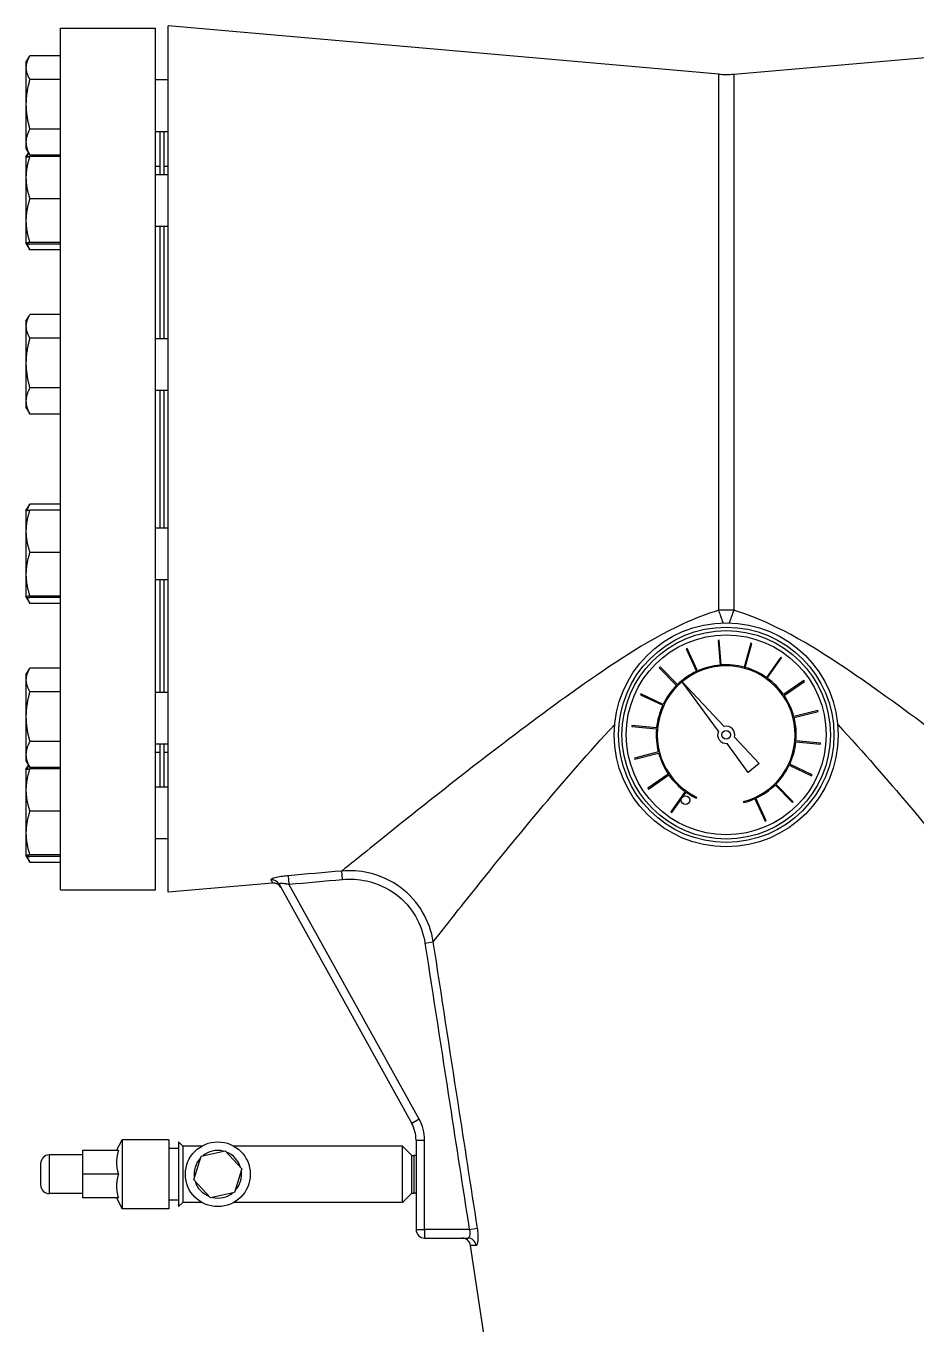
# Model space of a CAD drawing. Header units: inches. Extents: x -883 to 808, y -248 to 1051.
# Drawn here: x 294.79 to 307.7, y -110.91 to -92.08 of the extents above; entities that cross this region are included whole.
import ezdxf

# ---------------------------------------------------------------- set-up
doc = ezdxf.new("R2010")
doc.units = ezdxf.units.IN
doc.header["$MEASUREMENT"] = 0
doc.layers.get('0').update_dxf_attribs({"linetype": 'CONTINUOUS'})
doc.layers.add('EQUIPMENT - COMPRESSORS', color=41, linetype='CONTINUOUS')

# ---------------------------------------------------------------- blocks, each defined once
blk = doc.blocks.new('A$Ce5854fb8')
for p, q in [((66.384, 73.267), (66.384, 85.767)), ((66.384, 85.767), (67.764, 85.767)), ((67.764, 73.267), (67.764, 85.767)), ((67.949, 73.234), (67.949, 85.8)), ((75.933, 85.101), (67.949, 85.8)), ((76.151, 85.101), (84.135, 85.8)), ((65.884, 85.271), (65.933, 85.356)), ((66.384, 85.367), (65.94, 85.367)), ((65.884, 85.271), (65.884, 85.196)), ((65.884, 85.196), (65.884, 84.665)), ((66.384, 85.025), (65.94, 85.025)), ((67.764, 85.021), (67.949, 85.021)), ((75.933, 77.323), (75.933, 85.101)), ((76.151, 85.101), (76.151, 77.323)), ((65.884, 84.665), (65.884, 84.114)), ((66.384, 84.304), (65.94, 84.304)), ((67.764, 84.271), (67.949, 84.271)), ((67.824, 84.271), (67.824, 83.647)), ((67.886, 84.271), (67.886, 83.647)), ((65.884, 84.114), (65.884, 84.021)), ((65.884, 84.021), (65.933, 83.936)), ((65.884, 83.897), (65.92, 83.959)), ((65.884, 83.897), (65.884, 83.6)), ((65.884, 83.897), (65.884, 83.897)), ((66.384, 83.925), (65.94, 83.925)), ((66.384, 83.907), (65.94, 83.907)), ((67.764, 83.767), (67.824, 83.767)), ((67.764, 83.647), (67.949, 83.647)), ((67.886, 83.767), (67.949, 83.767)), ((65.884, 83.6), (65.884, 82.975)), ((66.384, 83.293), (65.94, 83.293)), ((65.884, 82.975), (65.884, 82.647)), ((67.764, 82.897), (67.949, 82.897)), ((67.824, 82.897), (67.824, 81.266)), ((67.886, 82.897), (67.886, 81.266)), ((65.884, 82.647), (65.884, 82.647)), ((65.884, 82.647), (65.884, 82.646)), ((65.884, 82.646), (65.933, 82.562)), ((66.384, 82.658), (65.94, 82.658)), ((66.384, 82.636), (65.94, 82.636)), ((66.384, 82.55), (65.94, 82.55)), ((65.884, 81.516), (65.933, 81.601)), ((66.384, 81.613), (65.94, 81.613)), ((65.884, 81.516), (65.884, 81.442)), ((65.884, 81.442), (65.884, 80.91)), ((66.384, 81.271), (65.94, 81.271)), ((67.764, 81.266), (67.949, 81.266)), ((65.884, 80.91), (65.884, 80.36)), ((66.384, 80.549), (65.94, 80.549)), ((67.764, 80.516), (67.949, 80.516)), ((67.824, 80.516), (67.824, 78.518)), ((67.886, 80.516), (67.886, 78.518)), ((65.884, 80.36), (65.884, 80.266)), ((65.884, 80.266), (65.933, 80.181)), ((66.384, 80.17), (65.94, 80.17)), ((65.884, 78.768), (65.933, 78.852)), ((65.884, 78.768), (65.884, 78.471)), ((65.884, 78.768), (65.884, 78.768)), ((66.384, 78.864), (65.94, 78.864)), ((66.384, 78.778), (65.94, 78.778)), ((65.884, 78.471), (65.884, 77.846)), ((67.764, 78.518), (67.949, 78.518)), ((66.384, 78.164), (65.94, 78.164)), ((65.884, 77.846), (65.884, 77.518)), ((67.764, 77.768), (67.949, 77.768)), ((67.824, 77.768), (67.824, 76.137)), ((67.886, 77.768), (67.886, 76.137)), ((65.884, 77.518), (65.884, 77.518)), ((65.884, 77.518), (65.884, 77.517)), ((65.884, 77.517), (65.933, 77.433)), ((66.384, 77.529), (65.94, 77.529)), ((66.384, 77.507), (65.94, 77.507)), ((66.384, 77.421), (65.94, 77.421)), ((75.939, 76.888), (75.924, 76.887)), ((75.924, 76.887), (75.953, 76.529)), ((75.968, 76.53), (75.939, 76.888)), ((76.4, 76.845), (76.304, 76.498)), ((76.319, 76.494), (76.415, 76.841)), ((76.415, 76.841), (76.4, 76.845)), ((75.477, 76.77), (75.462, 76.764)), ((75.462, 76.764), (75.612, 76.437)), ((75.626, 76.443), (75.477, 76.77)), ((76.832, 76.642), (76.624, 76.349)), ((76.845, 76.633), (76.832, 76.642)), ((65.884, 76.387), (65.933, 76.472)), ((66.384, 76.484), (65.94, 76.484)), ((75.082, 76.501), (75.071, 76.49)), ((75.071, 76.49), (75.323, 76.234)), ((75.335, 76.245), (75.082, 76.501)), ((76.637, 76.34), (76.845, 76.633)), ((65.884, 76.387), (65.884, 76.313)), ((65.884, 76.313), (65.884, 75.781)), ((75.405, 76.287), (76.014, 75.639)), ((75.928, 75.568), (75.405, 76.287)), ((77.169, 76.304), (76.874, 76.1)), ((76.883, 76.087), (77.178, 76.292)), ((77.178, 76.292), (77.169, 76.304)), ((66.384, 76.142), (65.94, 76.142)), ((67.764, 76.137), (67.949, 76.137)), ((74.803, 76.113), (74.797, 76.099)), ((74.797, 76.099), (75.121, 75.945)), ((75.128, 75.959), (74.803, 76.113)), ((65.884, 75.781), (65.884, 75.23)), ((77.371, 75.871), (77.023, 75.781)), ((77.027, 75.766), (77.375, 75.856)), ((77.375, 75.856), (77.371, 75.871)), ((74.674, 75.654), (74.673, 75.638)), ((74.673, 75.638), (75.03, 75.604)), ((75.032, 75.62), (74.674, 75.654)), ((66.384, 75.42), (65.94, 75.42)), ((67.764, 75.387), (67.949, 75.387)), ((67.824, 75.387), (67.824, 74.763)), ((67.886, 75.387), (67.886, 74.763)), ((76.362, 74.971), (76.055, 75.393)), ((76.162, 75.481), (76.519, 75.1)), ((77.053, 75.414), (77.41, 75.38)), ((77.412, 75.396), (77.054, 75.429)), ((77.41, 75.38), (77.412, 75.396)), ((65.884, 75.23), (65.884, 75.137)), ((65.884, 75.137), (65.933, 75.052)), ((67.764, 75.267), (67.824, 75.267)), ((67.886, 75.267), (67.949, 75.267)), ((75.058, 75.268), (74.71, 75.178)), ((74.71, 75.178), (74.714, 75.162)), ((74.714, 75.162), (75.062, 75.253)), ((65.884, 75.013), (65.92, 75.075)), ((65.884, 75.013), (65.884, 74.716)), ((65.884, 75.013), (65.884, 75.013)), ((66.384, 75.041), (65.94, 75.041)), ((66.384, 75.023), (65.94, 75.023)), ((76.519, 75.1), (76.362, 74.971)), ((76.956, 75.075), (77.281, 74.92)), ((77.288, 74.935), (76.963, 75.089)), ((67.764, 74.763), (67.949, 74.763)), ((75.202, 74.946), (74.906, 74.742)), ((74.915, 74.729), (75.211, 74.934)), ((76.75, 74.789), (77.002, 74.533)), ((77.014, 74.544), (76.761, 74.799)), ((77.281, 74.92), (77.288, 74.935)), ((65.884, 74.716), (65.884, 74.092)), ((74.906, 74.742), (74.915, 74.729)), ((75.448, 74.693), (75.24, 74.4)), ((75.252, 74.391), (75.391, 74.586)), ((75.414, 74.619), (75.461, 74.684)), ((75.607, 74.599), (75.614, 74.613)), ((76.458, 74.59), (76.608, 74.264)), ((76.622, 74.27), (76.472, 74.597)), ((66.384, 74.409), (65.94, 74.409)), ((75.24, 74.4), (75.252, 74.391)), ((76.295, 74.549), (76.299, 74.534)), ((77.002, 74.533), (77.014, 74.544)), ((76.608, 74.264), (76.622, 74.27)), ((65.884, 74.092), (65.884, 73.763)), ((67.764, 74.013), (67.949, 74.013)), ((65.884, 73.763), (65.884, 73.763)), ((65.884, 73.763), (65.884, 73.763)), ((65.884, 73.763), (65.933, 73.678)), ((66.384, 73.774), (65.94, 73.774)), ((66.384, 73.752), (65.94, 73.752)), ((66.384, 73.666), (65.94, 73.666)), ((69.688, 73.472), (69.698, 73.349)), ((70.478, 73.419), (70.467, 73.541)), ((66.384, 73.267), (67.764, 73.267)), ((69.461, 73.366), (67.949, 73.234)), ((69.555, 73.35), (71.48, 69.88)), ((71.589, 69.941), (69.698, 73.349)), ((71.672, 72.494), (71.793, 72.513)), ((71.589, 69.941), (71.48, 69.88)), ((67.225, 69.486), (66.705, 69.486)), ((66.705, 69.486), (66.705, 69.142)), ((67.198, 69.486), (67.277, 69.642)), ((67.277, 69.642), (67.277, 68.642)), ((67.955, 69.642), (67.277, 69.642)), ((67.955, 69.642), (67.955, 68.642)), ((68.097, 69.517), (67.955, 69.517)), ((68.097, 69.612), (68.097, 68.672)), ((68.16, 69.549), (68.097, 69.612)), ((68.16, 69.549), (68.16, 68.734)), ((68.433, 69.549), (68.16, 69.549)), ((71.346, 69.549), (68.901, 69.549)), ((71.346, 68.734), (71.346, 69.549)), ((71.48, 69.415), (71.346, 69.549)), ((71.542, 69.638), (71.667, 69.638)), ((71.542, 69.638), (71.542, 68.342)), ((71.667, 68.342), (71.667, 69.638)), ((66.097, 69.298), (66.097, 68.986)), ((66.222, 69.423), (66.222, 68.861)), ((66.705, 69.423), (66.222, 69.423)), ((68.318, 69.063), (68.424, 69.405)), ((68.424, 69.405), (68.773, 69.484)), ((68.773, 69.484), (69.016, 69.221)), ((71.48, 68.868), (71.48, 69.415)), ((71.48, 69.415), (71.514, 69.415)), ((71.514, 68.868), (71.514, 69.415)), ((71.542, 69.415), (71.514, 69.415)), ((67.225, 69.142), (66.705, 69.142)), ((66.705, 69.142), (66.705, 68.798)), ((69.016, 69.221), (68.911, 68.879)), ((68.561, 68.8), (68.318, 69.063)), ((66.705, 68.861), (66.222, 68.861)), ((67.225, 68.798), (66.705, 68.798)), ((67.198, 68.798), (67.277, 68.642)), ((68.097, 68.767), (67.955, 68.767)), ((68.16, 68.734), (68.097, 68.672)), ((68.433, 68.734), (68.16, 68.734)), ((68.911, 68.879), (68.561, 68.8)), ((71.346, 68.734), (68.901, 68.734)), ((71.48, 68.868), (71.346, 68.734)), ((71.48, 68.868), (71.514, 68.868)), ((71.542, 68.869), (71.514, 68.868)), ((67.955, 68.642), (67.277, 68.642)), ((72.315, 68.342), (72.434, 68.36)), ((71.542, 68.342), (71.667, 68.342)), ((71.667, 68.342), (71.667, 68.217)), ((72.315, 68.342), (71.667, 68.342)), ((71.667, 68.217), (72.292, 68.217)), ((72.413, 68.11), (72.332, 68.11)), ((72.534, 66.763), (72.332, 68.11))]:
    blk.add_line(p, q)
for centre, radius in [((76.042, 75.517), 1.625), ((76.042, 75.517), 1.562), ((76.042, 75.517), 1.512), ((76.042, 75.517), 1.45), ((76.042, 75.517), 0.0625), ((75.451, 74.568), 0.0625), ((68.667, 69.142), 0.47)]:
    blk.add_circle(centre, radius)
for centre, radius, start, end in [((76.042, 86.347), 1.25, 265, 275), ((76.042, 75.517), 1, 284.6163, 244.6163), ((76.042, 75.517), 1.016, 95.057, 114.1755), ((76.042, 75.517), 1.016, 75.057, 94.1755), ((76.042, 75.517), 1.016, 55.057, 74.1755), ((76.042, 75.517), 1.016, 115.057, 134.1755), ((76.042, 75.517), 1.016, 35.057, 54.1755), ((76.042, 75.517), 1.016, 135.057, 154.1755), ((76.042, 75.517), 1.016, 15.057, 34.1755), ((76.042, 75.517), 1.016, 155.057, 174.1755), ((76.042, 75.517), 1.016, 355.057, 14.1755), ((76.042, 75.517), 1.016, 175.057, 194.1755), ((76.042, 75.517), 0.125, 156.033, 276.033), ((76.042, 75.517), 0.125, 343.1996, 103.1996), ((76.042, 75.517), 1.016, 335.057, 354.1755), ((76.042, 75.517), 1.016, 195.057, 214.1755), ((76.042, 75.517), 1.016, 315.057, 334.1755), ((76.042, 75.517), 1.016, 215.057, 234.1755), ((76.042, 75.517), 1.016, 295.057, 314.1755), ((76.042, 75.517), 1.016, 235.057, 244.6163), ((76.042, 75.517), 1.016, 284.6163, 294.1755), ((69.472, 73.242), 0.125, 29.0119, 95), ((71.042, 69.638), 0.5, 0, 29.0119), ((71.042, 69.638), 0.625, 0, 29.0119), ((68.667, 69.142), 0.345, 76.7719, 128.8355), ((66.222, 69.298), 0.125, 90, 180), ((68.667, 69.142), 0.345, 136.7719, 188.8355), ((68.667, 69.142), 0.345, 16.7719, 68.8355), ((68.667, 69.142), 0.345, 316.7719, 8.8355), ((66.222, 68.986), 0.125, 180, 270), ((68.667, 69.142), 0.345, 196.7719, 248.8355), ((68.667, 69.142), 0.345, 256.7719, 308.8355), ((71.667, 68.342), 0.125, 180, 270), ((72.208, 68.092), 0.125, 8.5167, 90)]:
    blk.add_arc(centre, radius, start, end)
for centre, major_axis, ratio, start_param, end_param in [((76.042, 76.834), (-1.25, 0), 0.392873, 4.625123, 4.799655), ((76.042, 76.834), (0.405, -1.182), 0.048512, 1.817348, 1.980665), ((76.042, 76.834), (0.405, 1.182), 0.048512, 1.160928, 1.324245), ((69.446, 73.29), (0.109, 0.061), 0.990453, 0, 1.155963), ((72.292, 68.092), (0, 0.125), 0.978266, 4.861034, 6.283185)]:
    blk.add_ellipse(centre, major_axis=major_axis, ratio=ratio, start_param=start_param, end_param=end_param)
for points, weights in [([(65.94, 85.367), (65.884, 85.276), (65.884, 85.196)], [1.01001874936, 1.04314139574, 1]), ([(65.884, 85.196), (65.884, 85.117), (65.94, 85.025)], [1, 1.04314139574, 1.01001874936]), ([(65.94, 85.025), (65.884, 84.832), (65.884, 84.665)], [1.01001874936, 1.04314139574, 1]), ([(65.884, 84.665), (65.884, 84.497), (65.94, 84.304)], [1, 1.04314139574, 1.01001874936]), ([(65.94, 84.304), (65.884, 84.202), (65.884, 84.114)], [1.01001874936, 1.04314139574, 1]), ([(65.884, 84.114), (65.884, 84.026), (65.94, 83.925)], [1, 1.04314139574, 1.01001874936]), ([(65.94, 83.907), (65.884, 83.743), (65.884, 83.6)], [1.01001874936, 1.04314139574, 1]), ([(65.884, 83.897), (65.887, 83.902), (65.94, 83.907)], [1.00439567939, 1.04137025129, 1.01001874936]), ([(65.92, 83.958), (65.905, 83.929), (65.897, 83.901)], [1.01984720281, 1.02598721947, 1.02385469409]), ([(65.94, 83.925), (65.936, 83.93), (65.933, 83.936)], [1.01001874936, 1.01206617729, 1.01382220693]), ([(65.884, 83.6), (65.884, 83.458), (65.94, 83.293)], [1, 1.04314139574, 1.01001874936]), ([(65.94, 83.293), (65.884, 83.123), (65.884, 82.975)], [1.01001874936, 1.04314139574, 1]), ([(65.884, 82.975), (65.884, 82.828), (65.94, 82.658)], [1, 1.04314139574, 1.01001874936]), ([(65.94, 82.658), (65.884, 82.652), (65.884, 82.647)], [1.01001874936, 1.04314139574, 1]), ([(65.884, 82.647), (65.884, 82.642), (65.94, 82.636)], [1, 1.04314139574, 1.01001874936]), ([(65.9, 82.641), (65.913, 82.598), (65.94, 82.55)], [1.02434418197, 1.02533535024, 1.01001874936]), ([(65.94, 82.55), (65.936, 82.556), (65.933, 82.562)], [1.01001874936, 1.01206617729, 1.01382220693]), ([(65.94, 81.613), (65.884, 81.521), (65.884, 81.442)], [1.01001874936, 1.04314139574, 1]), ([(65.884, 81.442), (65.884, 81.362), (65.94, 81.271)], [1, 1.04314139574, 1.01001874936]), ([(65.94, 81.271), (65.884, 81.077), (65.884, 80.91)], [1.01001874936, 1.04314139574, 1]), ([(65.884, 80.91), (65.884, 80.742), (65.94, 80.549)], [1, 1.04314139574, 1.01001874936]), ([(65.94, 80.549), (65.884, 80.448), (65.884, 80.36)], [1.01001874936, 1.04314139574, 1]), ([(65.884, 80.36), (65.884, 80.272), (65.94, 80.17)], [1, 1.04314139574, 1.01001874936]), ([(65.94, 80.17), (65.936, 80.176), (65.933, 80.181)], [1.01001874936, 1.01206617729, 1.01382220693]), ([(65.94, 78.778), (65.884, 78.614), (65.884, 78.471)], [1.01001874936, 1.04314139574, 1]), ([(65.884, 78.768), (65.887, 78.773), (65.94, 78.778)], [1.00439567939, 1.04137025129, 1.01001874936]), ([(65.94, 78.864), (65.91, 78.816), (65.897, 78.772)], [1.01001874936, 1.02721658284, 1.02385469409]), ([(65.884, 78.471), (65.884, 78.329), (65.94, 78.164)], [1, 1.04314139574, 1.01001874936]), ([(65.94, 78.164), (65.884, 77.994), (65.884, 77.846)], [1.01001874936, 1.04314139574, 1]), ([(65.884, 77.846), (65.884, 77.699), (65.94, 77.529)], [1, 1.04314139574, 1.01001874936]), ([(65.94, 77.529), (65.884, 77.523), (65.884, 77.518)], [1.01001874936, 1.04314139574, 1]), ([(65.884, 77.518), (65.884, 77.513), (65.94, 77.507)], [1, 1.04314139574, 1.01001874936]), ([(65.9, 77.512), (65.913, 77.469), (65.94, 77.421)], [1.02434418197, 1.02533535024, 1.01001874936]), ([(65.94, 77.421), (65.936, 77.427), (65.933, 77.433)], [1.01001874936, 1.01206617729, 1.01382220693]), ([(65.94, 76.484), (65.884, 76.392), (65.884, 76.313)], [1.01001874936, 1.04314139574, 1]), ([(65.884, 76.313), (65.884, 76.233), (65.94, 76.142)], [1, 1.04314139574, 1.01001874936]), ([(65.94, 76.142), (65.884, 75.948), (65.884, 75.781)], [1.01001874936, 1.04314139574, 1]), ([(65.884, 75.781), (65.884, 75.613), (65.94, 75.42)], [1, 1.04314139574, 1.01001874936]), ([(65.94, 75.42), (65.884, 75.318), (65.884, 75.23)], [1.01001874936, 1.04314139574, 1]), ([(65.884, 75.23), (65.884, 75.142), (65.94, 75.041)], [1, 1.04314139574, 1.01001874936]), ([(65.94, 75.023), (65.884, 74.859), (65.884, 74.716)], [1.01001874936, 1.04314139574, 1]), ([(65.884, 75.013), (65.887, 75.018), (65.94, 75.023)], [1.00439567939, 1.04137025129, 1.01001874936]), ([(65.92, 75.074), (65.905, 75.045), (65.897, 75.018)], [1.01984720281, 1.02598721947, 1.02385469409]), ([(65.94, 75.041), (65.936, 75.047), (65.933, 75.052)], [1.01001874936, 1.01206617729, 1.01382220693]), ([(65.884, 74.716), (65.884, 74.574), (65.94, 74.409)], [1, 1.04314139574, 1.01001874936]), ([(65.94, 74.409), (65.884, 74.239), (65.884, 74.092)], [1.01001874936, 1.04314139574, 1]), ([(65.884, 74.092), (65.884, 73.944), (65.94, 73.774)], [1, 1.04314139574, 1.01001874936]), ([(65.94, 73.774), (65.884, 73.768), (65.884, 73.763)], [1.01001874936, 1.04314139574, 1]), ([(65.884, 73.763), (65.884, 73.758), (65.94, 73.752)], [1, 1.04314139574, 1.01001874936]), ([(65.9, 73.758), (65.913, 73.714), (65.94, 73.666)], [1.02434418197, 1.02533535023, 1.01001874936]), ([(65.94, 73.666), (65.936, 73.672), (65.933, 73.678)], [1.01001874936, 1.01206617729, 1.01382220693]), ([(67.225, 69.486), (67.174, 69.314), (67.225, 69.142)], [1.13915850988, 1.31538694466, 1.13915850988]), ([(67.225, 69.142), (67.174, 68.97), (67.225, 68.798)], [1.13915850988, 1.31538694466, 1.13915850988])]:
    blk.add_rational_spline(points, weights, degree=2)
for points, knots in [([(75.933, 77.323), (75.754, 77.272), (75.583, 77.203), (74.851, 76.861), (74.363, 76.523), (73.427, 75.863), (72.991, 75.534), (71.991, 74.764), (71.467, 74.346), (70.796, 73.808), (70.588, 73.639), (70.467, 73.541)], [-78.481182, -78.481182, -78.481182, -78.481182, -77.035978, -77.035978, -72.074657, -72.074657, -67.113335, -67.113335, -59.932832, -59.932832, -55.108651, -55.108651, -55.108651, -55.108651]), ([(81.617, 73.541), (81.497, 73.639), (81.288, 73.808), (80.618, 74.346), (80.093, 74.764), (79.094, 75.534), (78.657, 75.863), (77.721, 76.523), (77.233, 76.861), (76.502, 77.203), (76.33, 77.272), (76.151, 77.323)], [-153.990094, -153.990094, -153.990094, -153.990094, -149.165912, -149.165912, -141.985409, -141.985409, -137.024088, -137.024088, -132.062766, -132.062766, -130.617562, -130.617562, -130.617562, -130.617562]), ([(71.793, 72.513), (71.884, 72.63), (72.036, 72.825), (72.535, 73.453), (72.936, 73.951), (73.709, 74.869), (74.05, 75.264), (74.421, 75.662), (74.422, 75.664), (74.424, 75.666)], [55.291115, 55.291115, 55.291115, 55.291115, 59.932832, 59.932832, 67.113335, 67.113335, 72.074657, 72.074657, 72.09912, 72.09912, 72.09912, 72.09912]), ([(77.66, 75.666), (77.662, 75.664), (77.664, 75.662), (78.035, 75.264), (78.375, 74.869), (79.149, 73.951), (79.549, 73.453), (80.048, 72.825), (80.2, 72.63), (80.292, 72.513)], [136.999624, 136.999624, 136.999624, 136.999624, 137.024088, 137.024088, 141.985409, 141.985409, 149.165912, 149.165912, 153.807629, 153.807629, 153.807629, 153.807629]), ([(69.688, 73.472), (69.661, 73.47), (69.635, 73.467), (69.575, 73.459), (69.542, 73.453), (69.49, 73.442), (69.47, 73.436), (69.446, 73.427), (69.439, 73.423), (69.434, 73.417), (69.434, 73.415), (69.435, 73.413)], [-1.028075, -1.028075, -1.028075, -1.028075, -0.82684, -0.82684, -0.545982, -0.545982, -0.303323, -0.303323, -0.116663, -0.116663, 0, 0, 0, 0]), ([(71.793, 72.513), (71.768, 72.664), (71.716, 72.812), (71.557, 73.083), (71.448, 73.205), (71.18, 73.405), (71.019, 73.478), (70.725, 73.544), (70.595, 73.552), (70.467, 73.541)], [0, 0, 0, 0, 1.056656, 1.056656, 2.157147, 2.157147, 3.34604, 3.34604, 4.231435, 4.231435, 4.231435, 4.231435]), ([(69.555, 73.35), (69.554, 73.352), (69.554, 73.354), (69.556, 73.358), (69.559, 73.36), (69.572, 73.363), (69.583, 73.364), (69.612, 73.363), (69.632, 73.361), (69.667, 73.356), (69.683, 73.353), (69.698, 73.349)], [0, 0, 0, 0, 0.116663, 0.116663, 0.303323, 0.303323, 0.545982, 0.545982, 0.82684, 0.82684, 1.028075, 1.028075, 1.028075, 1.028075]), ([(70.478, 73.419), (70.594, 73.429), (70.711, 73.422), (70.977, 73.364), (71.123, 73.298), (71.364, 73.119), (71.462, 73.009), (71.605, 72.764), (71.651, 72.631), (71.672, 72.494)], [-4.231435, -4.231435, -4.231435, -4.231435, -3.34604, -3.34604, -2.157147, -2.157147, -1.056656, -1.056656, 0, 0, 0, 0]), ([(72.434, 68.36), (72.339, 68.967), (72.246, 69.574), (72.032, 70.958), (71.912, 71.735), (71.793, 72.513)], [-10.671756, -10.671756, -10.671756, -10.671756, -5.99253, -5.99253, 0, 0, 0, 0]), ([(71.672, 72.494), (71.792, 71.717), (71.912, 70.94), (72.126, 69.556), (72.22, 68.949), (72.315, 68.342)], [0, 0, 0, 0, 5.99253, 5.99253, 10.671756, 10.671756, 10.671756, 10.671756]), ([(72.413, 68.11), (72.416, 68.11), (72.42, 68.112), (72.43, 68.124), (72.436, 68.141), (72.443, 68.186), (72.444, 68.212), (72.444, 68.264), (72.442, 68.288), (72.438, 68.329), (72.436, 68.345), (72.434, 68.36)], [-1.005306, -1.005306, -1.005306, -1.005306, -0.869721, -0.869721, -0.570374, -0.570374, -0.316875, -0.316875, -0.121875, -0.121875, 0, 0, 0, 0]), ([(72.315, 68.342), (72.317, 68.334), (72.319, 68.326), (72.323, 68.306), (72.325, 68.294), (72.325, 68.268), (72.323, 68.255), (72.316, 68.232), (72.309, 68.224), (72.299, 68.218), (72.295, 68.217), (72.292, 68.217)], [0, 0, 0, 0, 0.121875, 0.121875, 0.316875, 0.316875, 0.570374, 0.570374, 0.869721, 0.869721, 1.005306, 1.005306, 1.005306, 1.005306])]:
    blk.add_open_spline(points, degree=3, knots=knots)
for points in [[(70.467, 73.541), (70.207, 73.518), (69.947, 73.495), (69.688, 73.472)], [(69.435, 73.413), (69.453, 73.382), (69.461, 73.366), (69.461, 73.366)], [(69.698, 73.349), (69.958, 73.372), (70.218, 73.395), (70.478, 73.419)]]:
    blk.add_open_spline(points, degree=3)

msp = doc.modelspace()

# ---------------------------------------------------------------- block references
at = {"layer": 'EQUIPMENT - COMPRESSORS'}
msp.add_blockref('A$Ce5854fb8', (228.90563, -177.87785), dxfattribs=at)

doc.saveas('drawing.dxf')
